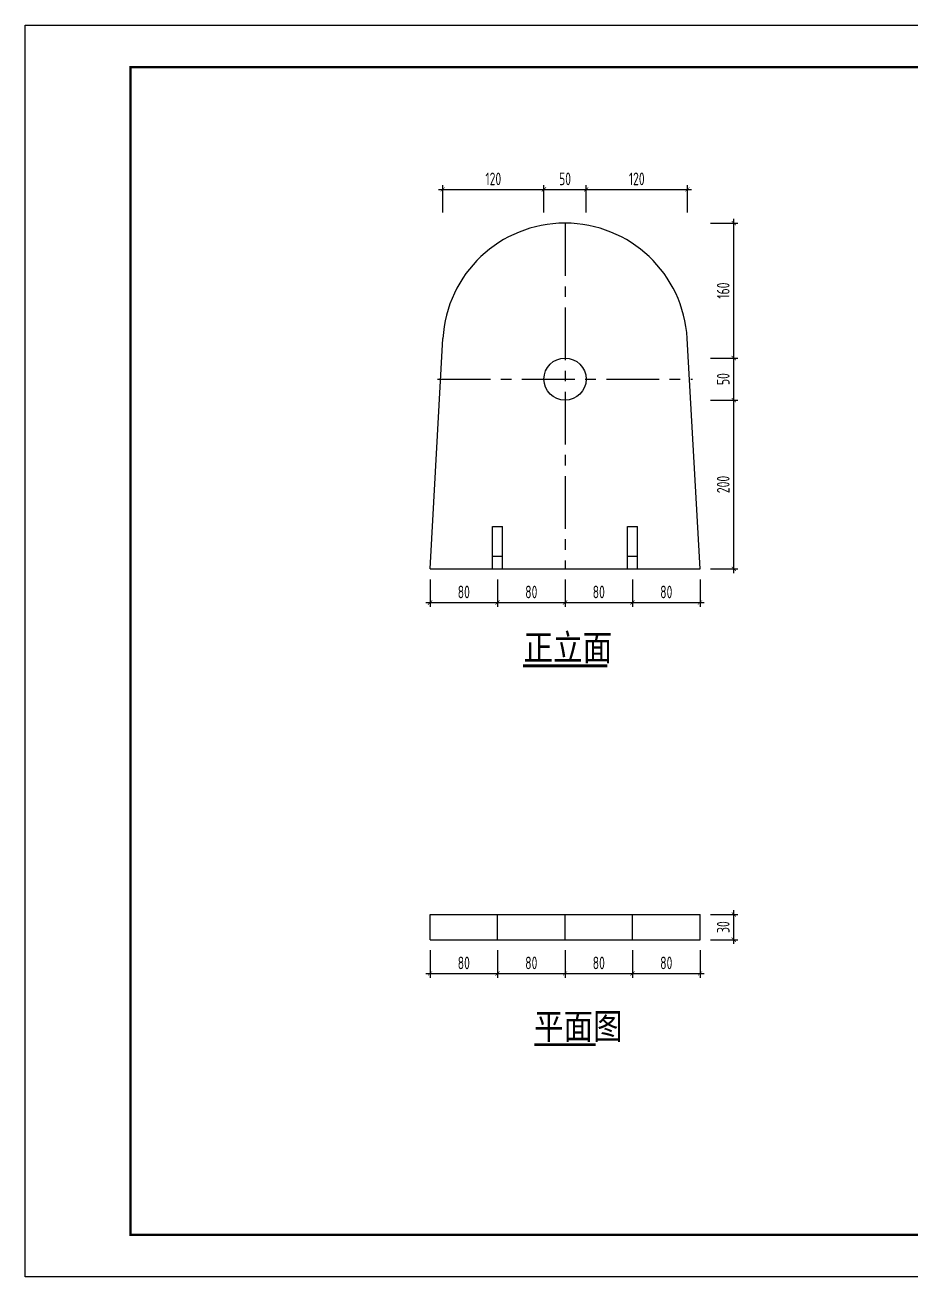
# Model space of a CAD drawing. Extents: x -165408 to 163606, y 52788 to 169089.
# Drawn here: x -165408 to -144408, y 67577 to 97277 of the extents above; entities that cross this region are included whole.
import ezdxf
from ezdxf.enums import TextEntityAlignment as Align

# ---------------------------------------------------------------- set-up
doc = ezdxf.new("R2010")
doc.units = 0
doc.header["$LTSCALE"] = 1000
doc.linetypes.add('CENTER', pattern=[2, 1.25, -0.25, 0.25, -0.25])
doc.layers.get('0').update_dxf_attribs({"linetype": 'CONTINUOUS'})
doc.layers.get('Defpoints').update_dxf_attribs({"linetype": 'CONTINUOUS'})
doc.layers.add('1粗实线', color=1, linetype='CONTINUOUS', lineweight=30)
doc.layers.add('HFZT', color=5, linetype='CONTINUOUS', lineweight=15)
doc.styles.add('TSSD_Dimension', font='tssdeng.shx', dxfattribs={"width": 0.7, "bigfont": 'hztxt.shx'})
doc.styles.add('TSSD_NORM', font='tssdeng.shx', dxfattribs={"width": 0.7, "bigfont": 'hztxt.shx'})
doc.dimstyles.new('TSSD_100_100', dxfattribs={"dimtxt": 300, "dimasz": 100, "dimexe": 100, "dimexo": 250, "dimgap": 100, "dimtad": 1, "dimdec": 0, "dimzin": 0, "dimdsep": 46, "dimtxsty": 'TSSD_Dimension', "dimblk": 'ARCHTICK', "dimblk1": 'ARCHTICK', "dimblk2": 'ARCHTICK', "dimcen": 0, "dimdle": 100, "dimclrt": 7, "dimadec": 0, "dimazin": 0, "dimtfac": 1, "dimtdec": 0, "dimtix": 1, "dimtmove": 2, "dimatfit": 3, "dimfxl": 1, "dimtolj": 1, "dimtzin": 0, "dimarcsym": 0})

# ---------------------------------------------------------------- blocks, each defined once
blk = doc.blocks.new('DETK')
at = {"color": 7, "linetype": 'Continuous'}
blk.add_lwpolyline([(0, 0), (0, 29700), (42000, 29700), (42000, 0), (0, 0)], dxfattribs=at)
at = {"layer": '1粗实线', "color": 7, "linetype": 'Continuous', "const_width": 60}
blk.add_lwpolyline([(2500, 1000), (2500, 28700), (41000, 28700), (41000, 1000), (2500, 1000)], dxfattribs=at)
at = {"layer": 'HFZT', "color": 2, "style": 'TSSD_NORM', "width": 0.7}
for tag, height, p in [('比例尺', 250, (40275, 3100)), ('图号', 250, (37501, 1700)), ('日期', 250, (40275, 1700)), ('图名', 400, (31926, 1425))]:
    blk.add_attdef(tag, text='', height=height, dxfattribs=at).set_placement(p, align=Align.MIDDLE)
blk = doc.blocks.new('_ArchTick')
at = {"color": 0, "linetype": 'ByBlock', "const_width": 0.15}
blk.add_lwpolyline([(-0.5, -0.5), (0.5, 0.5)], dxfattribs=at)
blk = doc.blocks.new('*D456')
at = {"color": 0, "lineweight": -2, "transparency": 16777216}
for p, q in [((-155808, 84127), (-155808, 83477)), ((-154208, 84127), (-154208, 83477)), ((-155908, 83577), (-154108, 83577))]:
    blk.add_line(p, q, dxfattribs=at)
at = {"layer": 'Defpoints', "color": 0, "transparency": 16777216}
for p in [(-155808, 84377), (-154208, 84377), (-154208, 83577)]:
    blk.add_point(p, dxfattribs=at)
at = {"color": 0, "lineweight": -2, "transparency": 16777216, "xscale": 100, "yscale": 100, "zscale": 100, "rotation": 180}
blk.add_blockref('_ArchTick', (-155808, 83577), dxfattribs=at)
at = {"color": 0, "lineweight": -2, "transparency": 16777216, "xscale": 100, "yscale": 100, "zscale": 100}
blk.add_blockref('_ArchTick', (-154208, 83577), dxfattribs=at)
at = {"color": 7, "transparency": 16777216, "insert": (-155008, 83827), "char_height": 300, "attachment_point": 5, "style": 'TSSD_Dimension'}
blk.add_mtext('\\A1;80', dxfattribs=at)
blk = doc.blocks.new('*D457')
at = {"color": 0, "lineweight": -2, "transparency": 16777216}
for p, q in [((-154208, 84127), (-154208, 83477)), ((-152608, 84127), (-152608, 83477)), ((-154308, 83577), (-152508, 83577))]:
    blk.add_line(p, q, dxfattribs=at)
at = {"layer": 'Defpoints', "color": 0, "transparency": 16777216}
for p in [(-154208, 84377), (-152608, 84377), (-152608, 83577)]:
    blk.add_point(p, dxfattribs=at)
at = {"color": 0, "lineweight": -2, "transparency": 16777216, "xscale": 100, "yscale": 100, "zscale": 100, "rotation": 180}
blk.add_blockref('_ArchTick', (-154208, 83577), dxfattribs=at)
at = {"color": 0, "lineweight": -2, "transparency": 16777216, "xscale": 100, "yscale": 100, "zscale": 100}
blk.add_blockref('_ArchTick', (-152608, 83577), dxfattribs=at)
at = {"color": 7, "transparency": 16777216, "insert": (-153408, 83827), "char_height": 300, "attachment_point": 5, "style": 'TSSD_Dimension'}
blk.add_mtext('\\A1;80', dxfattribs=at)
blk = doc.blocks.new('*D458')
at = {"color": 0, "lineweight": -2, "transparency": 16777216}
for p, q in [((-152608, 84127), (-152608, 83477)), ((-151008, 84127), (-151008, 83477)), ((-152708, 83577), (-150908, 83577))]:
    blk.add_line(p, q, dxfattribs=at)
at = {"layer": 'Defpoints', "color": 0, "transparency": 16777216}
for p in [(-152608, 84377), (-151008, 84377), (-151008, 83577)]:
    blk.add_point(p, dxfattribs=at)
at = {"color": 0, "lineweight": -2, "transparency": 16777216, "xscale": 100, "yscale": 100, "zscale": 100, "rotation": 180}
blk.add_blockref('_ArchTick', (-152608, 83577), dxfattribs=at)
at = {"color": 0, "lineweight": -2, "transparency": 16777216, "xscale": 100, "yscale": 100, "zscale": 100}
blk.add_blockref('_ArchTick', (-151008, 83577), dxfattribs=at)
at = {"color": 7, "transparency": 16777216, "insert": (-151808, 83827), "char_height": 300, "attachment_point": 5, "style": 'TSSD_Dimension'}
blk.add_mtext('\\A1;80', dxfattribs=at)
blk = doc.blocks.new('*D459')
at = {"color": 0, "lineweight": -2, "transparency": 16777216}
for p, q in [((-151008, 84127), (-151008, 83477)), ((-149408, 84127), (-149408, 83477)), ((-151108, 83577), (-149308, 83577))]:
    blk.add_line(p, q, dxfattribs=at)
at = {"layer": 'Defpoints', "color": 0, "transparency": 16777216}
for p in [(-151008, 84377), (-149408, 84377), (-149408, 83577)]:
    blk.add_point(p, dxfattribs=at)
at = {"color": 0, "lineweight": -2, "transparency": 16777216, "xscale": 100, "yscale": 100, "zscale": 100, "rotation": 180}
blk.add_blockref('_ArchTick', (-151008, 83577), dxfattribs=at)
at = {"color": 0, "lineweight": -2, "transparency": 16777216, "xscale": 100, "yscale": 100, "zscale": 100}
blk.add_blockref('_ArchTick', (-149408, 83577), dxfattribs=at)
at = {"color": 7, "transparency": 16777216, "insert": (-150208, 83827), "char_height": 300, "attachment_point": 5, "style": 'TSSD_Dimension'}
blk.add_mtext('\\A1;80', dxfattribs=at)
blk = doc.blocks.new('*D460')
at = {"color": 0, "lineweight": -2, "transparency": 16777216}
for p, q in [((-149158, 88377), (-148508, 88377)), ((-148608, 84277), (-148608, 88477)), ((-149158, 84377), (-148508, 84377))]:
    blk.add_line(p, q, dxfattribs=at)
at = {"layer": 'Defpoints', "color": 0, "transparency": 16777216}
for p in [(-149408, 88377), (-148608, 88377), (-149408, 84377)]:
    blk.add_point(p, dxfattribs=at)
at = {"color": 0, "lineweight": -2, "transparency": 16777216, "xscale": 100, "yscale": 100, "zscale": 100}
for p, rotation in [((-148608, 88377), 90), ((-148608, 84377), 270)]:
    blk.add_blockref('_ArchTick', p, dxfattribs=dict(at, rotation=rotation))
at = {"color": 7, "transparency": 16777216, "insert": (-148858, 86377), "char_height": 300, "attachment_point": 5, "rotation": 90, "style": 'TSSD_Dimension'}
blk.add_mtext('\\A1;200', dxfattribs=at)
blk = doc.blocks.new('*D461')
at = {"color": 0, "lineweight": -2, "transparency": 16777216}
for p, q in [((-148608, 88277), (-148608, 89477)), ((-149158, 89377), (-148508, 89377)), ((-149158, 88377), (-148508, 88377))]:
    blk.add_line(p, q, dxfattribs=at)
at = {"layer": 'Defpoints', "color": 0, "transparency": 16777216}
for p in [(-149408, 89377), (-148608, 89377), (-149408, 88377)]:
    blk.add_point(p, dxfattribs=at)
at = {"color": 0, "lineweight": -2, "transparency": 16777216, "xscale": 100, "yscale": 100, "zscale": 100}
for p, rotation in [((-148608, 89377), 90), ((-148608, 88377), 270)]:
    blk.add_blockref('_ArchTick', p, dxfattribs=dict(at, rotation=rotation))
at = {"color": 7, "transparency": 16777216, "insert": (-148858, 88877), "char_height": 300, "attachment_point": 5, "rotation": 90, "style": 'TSSD_Dimension'}
blk.add_mtext('\\A1;50', dxfattribs=at)
blk = doc.blocks.new('*D462')
at = {"color": 0, "lineweight": -2, "transparency": 16777216}
for p, q in [((-148608, 89277), (-148608, 92677)), ((-149158, 92577), (-148508, 92577)), ((-149158, 89377), (-148508, 89377))]:
    blk.add_line(p, q, dxfattribs=at)
at = {"layer": 'Defpoints', "color": 0, "transparency": 16777216}
for p in [(-149408, 92577), (-148608, 92577), (-149408, 89377)]:
    blk.add_point(p, dxfattribs=at)
at = {"color": 0, "lineweight": -2, "transparency": 16777216, "xscale": 100, "yscale": 100, "zscale": 100}
for p, rotation in [((-148608, 92577), 90), ((-148608, 89377), 270)]:
    blk.add_blockref('_ArchTick', p, dxfattribs=dict(at, rotation=rotation))
at = {"color": 7, "transparency": 16777216, "insert": (-148858, 90977), "char_height": 300, "attachment_point": 5, "rotation": 90, "style": 'TSSD_Dimension'}
blk.add_mtext('\\A1;160', dxfattribs=at)
blk = doc.blocks.new('*D463')
at = {"color": 0, "lineweight": -2, "transparency": 16777216}
for p, q in [((-155608, 93377), (-153008, 93377)), ((-155508, 92827), (-155508, 93477)), ((-153108, 92827), (-153108, 93477))]:
    blk.add_line(p, q, dxfattribs=at)
at = {"layer": 'Defpoints', "color": 0, "transparency": 16777216}
for p in [(-153108, 93377), (-155508, 92577), (-153108, 92577)]:
    blk.add_point(p, dxfattribs=at)
at = {"color": 0, "lineweight": -2, "transparency": 16777216, "xscale": 100, "yscale": 100, "zscale": 100, "rotation": 180}
blk.add_blockref('_ArchTick', (-155508, 93377), dxfattribs=at)
at = {"color": 0, "lineweight": -2, "transparency": 16777216, "xscale": 100, "yscale": 100, "zscale": 100}
blk.add_blockref('_ArchTick', (-153108, 93377), dxfattribs=at)
at = {"color": 7, "transparency": 16777216, "insert": (-154308, 93627), "char_height": 300, "attachment_point": 5, "style": 'TSSD_Dimension'}
blk.add_mtext('\\A1;120', dxfattribs=at)
blk = doc.blocks.new('*D464')
at = {"color": 0, "lineweight": -2, "transparency": 16777216}
for p, q in [((-153208, 93377), (-152008, 93377)), ((-153108, 92827), (-153108, 93477)), ((-152108, 92827), (-152108, 93477))]:
    blk.add_line(p, q, dxfattribs=at)
at = {"layer": 'Defpoints', "color": 0, "transparency": 16777216}
for p in [(-152108, 93377), (-153108, 92577), (-152108, 92577)]:
    blk.add_point(p, dxfattribs=at)
at = {"color": 0, "lineweight": -2, "transparency": 16777216, "xscale": 100, "yscale": 100, "zscale": 100, "rotation": 180}
blk.add_blockref('_ArchTick', (-153108, 93377), dxfattribs=at)
at = {"color": 0, "lineweight": -2, "transparency": 16777216, "xscale": 100, "yscale": 100, "zscale": 100}
blk.add_blockref('_ArchTick', (-152108, 93377), dxfattribs=at)
at = {"color": 7, "transparency": 16777216, "insert": (-152608, 93627), "char_height": 300, "attachment_point": 5, "style": 'TSSD_Dimension'}
blk.add_mtext('\\A1;50', dxfattribs=at)
blk = doc.blocks.new('*D465')
at = {"color": 0, "lineweight": -2, "transparency": 16777216}
for p, q in [((-152208, 93377), (-149608, 93377)), ((-152108, 92827), (-152108, 93477)), ((-149708, 92827), (-149708, 93477))]:
    blk.add_line(p, q, dxfattribs=at)
at = {"layer": 'Defpoints', "color": 0, "transparency": 16777216}
for p in [(-149708, 93377), (-152108, 92577), (-149708, 92577)]:
    blk.add_point(p, dxfattribs=at)
at = {"color": 0, "lineweight": -2, "transparency": 16777216, "xscale": 100, "yscale": 100, "zscale": 100, "rotation": 180}
blk.add_blockref('_ArchTick', (-152108, 93377), dxfattribs=at)
at = {"color": 0, "lineweight": -2, "transparency": 16777216, "xscale": 100, "yscale": 100, "zscale": 100}
blk.add_blockref('_ArchTick', (-149708, 93377), dxfattribs=at)
at = {"color": 7, "transparency": 16777216, "insert": (-150908, 93627), "char_height": 300, "attachment_point": 5, "style": 'TSSD_Dimension'}
blk.add_mtext('\\A1;120', dxfattribs=at)
blk = doc.blocks.new('*D470')
at = {"color": 0, "lineweight": -2, "transparency": 16777216}
for p, q in [((-155808, 75327), (-155808, 74677)), ((-154208, 75327), (-154208, 74677)), ((-155908, 74777), (-154108, 74777))]:
    blk.add_line(p, q, dxfattribs=at)
at = {"layer": 'Defpoints', "color": 0, "transparency": 16777216}
for p in [(-155808, 75577), (-154208, 75577), (-154208, 74777)]:
    blk.add_point(p, dxfattribs=at)
at = {"color": 0, "lineweight": -2, "transparency": 16777216, "xscale": 100, "yscale": 100, "zscale": 100, "rotation": 180}
blk.add_blockref('_ArchTick', (-155808, 74777), dxfattribs=at)
at = {"color": 0, "lineweight": -2, "transparency": 16777216, "xscale": 100, "yscale": 100, "zscale": 100}
blk.add_blockref('_ArchTick', (-154208, 74777), dxfattribs=at)
at = {"color": 7, "transparency": 16777216, "insert": (-155008, 75027), "char_height": 300, "attachment_point": 5, "style": 'TSSD_Dimension'}
blk.add_mtext('\\A1;80', dxfattribs=at)
blk = doc.blocks.new('*D471')
at = {"color": 0, "lineweight": -2, "transparency": 16777216}
for p, q in [((-154208, 75327), (-154208, 74677)), ((-152608, 75327), (-152608, 74677)), ((-154308, 74777), (-152508, 74777))]:
    blk.add_line(p, q, dxfattribs=at)
at = {"layer": 'Defpoints', "color": 0, "transparency": 16777216}
for p in [(-154208, 75577), (-152608, 75577), (-152608, 74777)]:
    blk.add_point(p, dxfattribs=at)
at = {"color": 0, "lineweight": -2, "transparency": 16777216, "xscale": 100, "yscale": 100, "zscale": 100, "rotation": 180}
blk.add_blockref('_ArchTick', (-154208, 74777), dxfattribs=at)
at = {"color": 0, "lineweight": -2, "transparency": 16777216, "xscale": 100, "yscale": 100, "zscale": 100}
blk.add_blockref('_ArchTick', (-152608, 74777), dxfattribs=at)
at = {"color": 7, "transparency": 16777216, "insert": (-153408, 75027), "char_height": 300, "attachment_point": 5, "style": 'TSSD_Dimension'}
blk.add_mtext('\\A1;80', dxfattribs=at)
blk = doc.blocks.new('*D472')
at = {"color": 0, "lineweight": -2, "transparency": 16777216}
for p, q in [((-152608, 75327), (-152608, 74677)), ((-151008, 75327), (-151008, 74677)), ((-152708, 74777), (-150908, 74777))]:
    blk.add_line(p, q, dxfattribs=at)
at = {"layer": 'Defpoints', "color": 0, "transparency": 16777216}
for p in [(-152608, 75577), (-151008, 75577), (-151008, 74777)]:
    blk.add_point(p, dxfattribs=at)
at = {"color": 0, "lineweight": -2, "transparency": 16777216, "xscale": 100, "yscale": 100, "zscale": 100, "rotation": 180}
blk.add_blockref('_ArchTick', (-152608, 74777), dxfattribs=at)
at = {"color": 0, "lineweight": -2, "transparency": 16777216, "xscale": 100, "yscale": 100, "zscale": 100}
blk.add_blockref('_ArchTick', (-151008, 74777), dxfattribs=at)
at = {"color": 7, "transparency": 16777216, "insert": (-151808, 75027), "char_height": 300, "attachment_point": 5, "style": 'TSSD_Dimension'}
blk.add_mtext('\\A1;80', dxfattribs=at)
blk = doc.blocks.new('*D473')
at = {"color": 0, "lineweight": -2, "transparency": 16777216}
for p, q in [((-151008, 75327), (-151008, 74677)), ((-149408, 75327), (-149408, 74677)), ((-151108, 74777), (-149308, 74777))]:
    blk.add_line(p, q, dxfattribs=at)
at = {"layer": 'Defpoints', "color": 0, "transparency": 16777216}
for p in [(-151008, 75577), (-149408, 75577), (-149408, 74777)]:
    blk.add_point(p, dxfattribs=at)
at = {"color": 0, "lineweight": -2, "transparency": 16777216, "xscale": 100, "yscale": 100, "zscale": 100, "rotation": 180}
blk.add_blockref('_ArchTick', (-151008, 74777), dxfattribs=at)
at = {"color": 0, "lineweight": -2, "transparency": 16777216, "xscale": 100, "yscale": 100, "zscale": 100}
blk.add_blockref('_ArchTick', (-149408, 74777), dxfattribs=at)
at = {"color": 7, "transparency": 16777216, "insert": (-150208, 75027), "char_height": 300, "attachment_point": 5, "style": 'TSSD_Dimension'}
blk.add_mtext('\\A1;80', dxfattribs=at)
blk = doc.blocks.new('*D474')
at = {"color": 0, "lineweight": -2, "transparency": 16777216}
for p, q in [((-149158, 76177), (-148508, 76177)), ((-148608, 75477), (-148608, 76277)), ((-149158, 75577), (-148508, 75577))]:
    blk.add_line(p, q, dxfattribs=at)
at = {"layer": 'Defpoints', "color": 0, "transparency": 16777216}
for p in [(-149408, 76177), (-148608, 76177), (-149408, 75577)]:
    blk.add_point(p, dxfattribs=at)
at = {"color": 0, "lineweight": -2, "transparency": 16777216, "xscale": 100, "yscale": 100, "zscale": 100}
for p, rotation in [((-148608, 76177), 90), ((-148608, 75577), 270)]:
    blk.add_blockref('_ArchTick', p, dxfattribs=dict(at, rotation=rotation))
at = {"color": 7, "transparency": 16777216, "insert": (-148858, 75877), "char_height": 300, "attachment_point": 5, "rotation": 90, "style": 'TSSD_Dimension'}
blk.add_mtext('\\A1;30', dxfattribs=at)

msp = doc.modelspace()

# ---------------------------------------------------------------- linework, layer by layer
at = {"linetype": 'CENTER'}
for p, q in [((-152608.24013, 92576.84678), (-152608.24013, 84376.84678)), ((-155628.24013, 88876.84678), (-149588.24013, 88876.84678))]:
    msp.add_line(p, q, dxfattribs=at)
for p, q in [((-155808.24013, 84376.84678), (-155503.74327, 89838.28264)), ((-149408.24013, 84376.84678), (-149712.73698, 89838.28264)), ((-154328.24013, 84376.84678), (-154328.24013, 85376.84678)), ((-154328.24013, 85376.84678), (-154088.24013, 85376.84678)), ((-154088.24013, 84376.84678), (-154088.24013, 85376.84678)), ((-151128.24013, 84376.84678), (-151128.24013, 85376.84678)), ((-151128.24013, 85376.84678), (-150888.24013, 85376.84678)), ((-150888.24013, 84376.84678), (-150888.24013, 85376.84678)), ((-154328.24013, 84676.84678), (-154088.24013, 84676.84678)), ((-151128.24013, 84676.84678), (-150888.24013, 84676.84678)), ((-155808.24013, 84376.84678), (-149408.24013, 84376.84678)), ((-155808.24013, 76176.84678), (-149408.24013, 76176.84678)), ((-155808.24013, 75576.84678), (-155808.24013, 76176.84678)), ((-154208.24013, 75576.84678), (-154208.24013, 76176.84678)), ((-152608.24013, 75576.84678), (-152608.24013, 76176.84678)), ((-151008.24013, 75576.84678), (-151008.24013, 76176.84678)), ((-149408.24013, 75576.84678), (-149408.24013, 76176.84678)), ((-155808.24013, 75576.84678), (-149408.24013, 75576.84678))]:
    msp.add_line(p, q)
at = {"color": 3}
for points in [[(-153608.24013, 82076.84678, 70, 70, 0), (-151608.24013, 82076.84678, 0, 0, 0)], [(-153333.24013, 73087.84678, 70, 70, 0), (-151883.24013, 73087.84678, 0, 0, 0)]]:
    msp.add_lwpolyline(points, format="xyseb", dxfattribs=at)
msp.add_circle((-152608.24013, 88876.84678), 500)
msp.add_arc((-152608.24013, 89676.84678), 2900, 3.191164621, 176.808835379)

# ---------------------------------------------------------------- block references
msp.add_blockref('DETK', (-165408.24013, 67576.84678))

# ---------------------------------------------------------------- texts
at = {"style": 'TSSD_NORM'}
for s, p in [('正立面', (-153590.24013, 82136.84678)), ('平面图', (-153343.24013, 73147.84678))]:
    msp.add_text(s, height=700, dxfattribs=at).set_placement(p)

# ---------------------------------------------------------------- dimensions: what is measured, and where the dimension line sits
for p1, p2, distance, text, picture, middle in [((-155508.24013, 92576.84678), (-153108.24013, 92576.84678), 800, '120', '*D463', (-154308.24013, 93626.84678)), ((-153108.24013, 92576.84678), (-152108.24013, 92576.84678), 800, '50', '*D464', (-152608.24013, 93626.84678)), ((-152108.24013, 92576.84678), (-149708.24013, 92576.84678), 800, '120', '*D465', (-150908.24013, 93626.84678)), ((-149408.24013, 89376.84678), (-149408.24013, 92576.84678), -800, '160', '*D462', (-148858.24013, 90976.84678)), ((-149408.24013, 88376.84678), (-149408.24013, 89376.84678), -800, '50', '*D461', (-148858.24013, 88876.84678)), ((-149408.24013, 84376.84678), (-149408.24013, 88376.84678), -800, '200', '*D460', (-148858.24013, 86376.84678)), ((-155808.24013, 84376.84678), (-154208.24013, 84376.84678), -800, '80', '*D456', (-155008.24013, 83826.84678)), ((-154208.24013, 84376.84678), (-152608.24013, 84376.84678), -800, '80', '*D457', (-153408.24013, 83826.84678)), ((-152608.24013, 84376.84678), (-151008.24013, 84376.84678), -800, '80', '*D458', (-151808.24013, 83826.84678)), ((-151008.24013, 84376.84678), (-149408.24013, 84376.84678), -800, '80', '*D459', (-150208.24013, 83826.84678)), ((-149408.24013, 75576.84678), (-149408.24013, 76176.84678), -800, '30', '*D474', (-148858.24013, 75876.84678)), ((-155808.24013, 75576.84678), (-154208.24013, 75576.84678), -800, '80', '*D470', (-155008.24013, 75026.84678)), ((-154208.24013, 75576.84678), (-152608.24013, 75576.84678), -800, '80', '*D471', (-153408.24013, 75026.84678)), ((-152608.24013, 75576.84678), (-151008.24013, 75576.84678), -800, '80', '*D472', (-151808.24013, 75026.84678)), ((-151008.24013, 75576.84678), (-149408.24013, 75576.84678), -800, '80', '*D473', (-150208.24013, 75026.84678))]:
    dim = msp.add_aligned_dim(p1=p1, p2=p2, distance=distance, text=text, dimstyle='TSSD_100_100')
    dim.commit()
    dim.dimension.update_dxf_attribs({"geometry": picture, "text_midpoint": middle})

doc.saveas('drawing.dxf')
